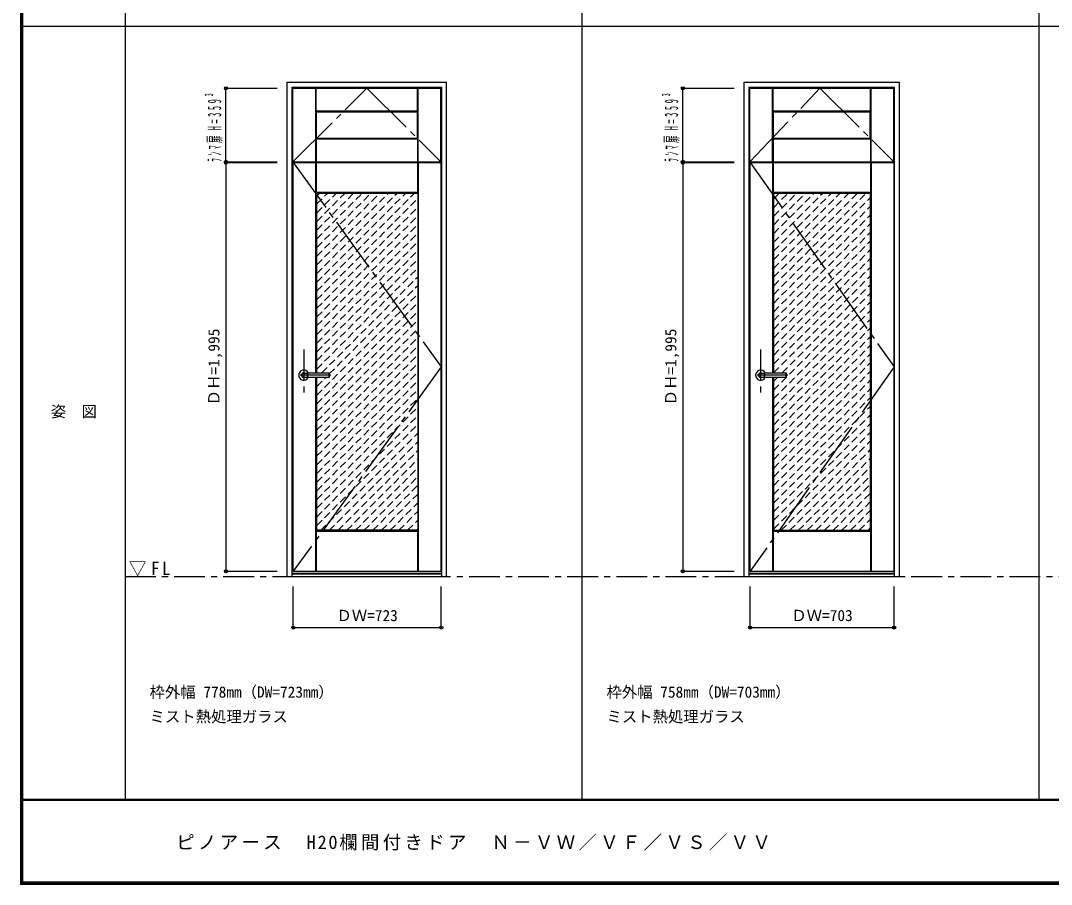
# Model space of a CAD drawing. Units: millimetres, scale not verified. Extents: x -6000 to 5700, y -4307 to 4175.
# Drawn here: x -6000 to -966, y -4205 to 12 of the extents above; entities that cross this region are included whole.
import ezdxf
from ezdxf.enums import TextEntityAlignment as Align

# ---------------------------------------------------------------- set-up
doc = ezdxf.new("R2010")
doc.units = ezdxf.units.MM
doc.header["$LTSCALE"] = 30
doc.header["$PDMODE"] = 32
doc.header["$PDSIZE"] = 15
for name, pattern in [('CHAIN1', [8, 5, -1, 1, -1]), ('CHAIN2', [12, 9, -1, 1, -1]), ('DASHED1', [1.8, 1.2, -0.6])]:
    doc.linetypes.add(name, pattern=pattern)
for name, color, linetype in [('0-1_通り芯', 4, 'CHAIN1'), ('0-2_扉', 3, 'Continuous'), ('0-3_仕上げ', 7, 'Continuous'), ('0-4_枠', 3, 'Continuous'), ('0-5_レバー', 3, 'Continuous'), ('0-7', 7, 'CHAIN2'), ('0-A_文字', 7, 'Continuous'), ('0-B_寸法', 4, 'Continuous'), ('0-C_ハッチ', 4, 'DASHED1'), ('F-1_枠', 6, 'Continuous'), ('F-A_文字', 7, 'Continuous')]:
    doc.layers.add(name, color=color, linetype=linetype)
doc.styles.add('ＭＳ ゴシック', font='')
doc.styles.get('ＭＳ ゴシック').set_extended_font_data('MS Gothic')

msp = doc.modelspace()

# ---------------------------------------------------------------- linework, layer by layer
at = {"layer": '0-1_通り芯'}
for p, q in [((-4617.4, -1593.75), (-4617.4, -1803.75)), ((-2385.8, -1593.75), (-2385.8, -1803.75)), ((-4484.9, -1718.75), (-4662.4, -1718.75)), ((-2253.3, -1718.75), (-2430.8, -1718.75))]:
    msp.add_line(p, q, dxfattribs=at)
at = {"layer": '0-1_通り芯', "color": 7}
msp.add_line((-5490, -2701.25), (3436.4, -2701.25), dxfattribs=at)
at = {"layer": '0-2_扉'}
for p, q in [((-4669.9, -677.25), (-4669.9, -318.25)), ((-4669.9, -318.25), (-3946.9, -318.25)), ((-2438.3, -677.25), (-2438.3, -318.25)), ((-2438.3, -318.25), (-1735.3, -318.25)), ((-3945.4, -2676.25), (-3945.4, -681.25)), ((-2436.8, -2676.25), (-2436.8, -681.25)), ((-2436.8, -681.25), (-1733.8, -681.25)), ((-1733.8, -2676.25), (-1733.8, -681.25)), ((-4668.4, -2676.25), (-3945.4, -2676.25)), ((-2436.8, -2676.25), (-1733.8, -2676.25))]:
    msp.add_line(p, q, dxfattribs=at)
for points in [[(-4669.9, -677.25), (-3946.9, -677.25), (-3946.9, -318.25)], [(-2438.3, -677.25), (-1735.3, -677.25), (-1735.3, -318.25)], [(-4668.4, -2676.25), (-4668.4, -681.25), (-3945.4, -681.25)]]:
    msp.add_lwpolyline(points, dxfattribs=at)
at = {"layer": '0-3_仕上げ'}
for p, q in [((-4558.9, -677.25), (-4558.9, -318.25)), ((-4557.4, -430.75), (-4557.4, -318.25)), ((-4555.9, -429.25), (-4555.9, -318.25)), ((-4060.9, -429.25), (-4060.9, -318.25)), ((-4059.4, -430.75), (-4059.4, -318.25)), ((-4057.9, -677.25), (-4057.9, -318.25)), ((-2327.3, -677.25), (-2327.3, -318.25)), ((-2325.8, -430.75), (-2325.8, -318.25)), ((-2324.3, -429.25), (-2324.3, -318.25)), ((-1849.3, -429.25), (-1849.3, -318.25)), ((-1847.8, -430.75), (-1847.8, -318.25)), ((-1846.3, -677.25), (-1846.3, -318.25)), ((-4060.9, -429.25), (-4555.9, -429.25)), ((-1849.3, -429.25), (-2324.3, -429.25)), ((-4557.4, -564.75), (-4557.4, -677.25)), ((-4555.9, -566.25), (-4555.9, -677.25)), ((-4060.9, -566.25), (-4555.9, -566.25)), ((-4060.9, -566.25), (-4060.9, -677.25)), ((-4059.4, -564.75), (-4059.4, -677.25)), ((-2325.8, -564.75), (-2325.8, -677.25)), ((-2324.3, -566.25), (-2324.3, -677.25)), ((-1849.3, -566.25), (-2324.3, -566.25)), ((-1849.3, -566.25), (-1849.3, -677.25)), ((-1847.8, -564.75), (-1847.8, -677.25)), ((-4557.4, -1707.25), (-4557.4, -681.25)), ((-4555.9, -828.75), (-4555.9, -681.25)), ((-4554.4, -827.25), (-4554.4, -681.25)), ((-4059.4, -827.25), (-4059.4, -681.25)), ((-4057.9, -828.75), (-4057.9, -681.25)), ((-4056.4, -2676.25), (-4056.4, -681.25)), ((-2325.8, -1707.25), (-2325.8, -681.25)), ((-2322.8, -827.25), (-2322.8, -681.25)), ((-1847.8, -827.25), (-1847.8, -681.25)), ((-1844.8, -2676.25), (-1844.8, -681.25)), ((-4554.4, -827.25), (-4555.9, -828.75)), ((-4553.4, -831.25), (-4555.9, -828.75)), ((-4059.4, -827.25), (-4554.4, -827.25)), ((-4060.4, -831.25), (-4057.9, -828.75)), ((-4059.4, -827.25), (-4057.9, -828.75)), ((-2322.8, -827.25), (-2324.3, -828.75)), ((-1847.8, -827.25), (-2322.8, -827.25)), ((-1847.8, -827.25), (-1846.3, -828.75)), ((-4557.4, -2676.25), (-4557.4, -1730.25)), ((-2325.8, -2676.25), (-2325.8, -1730.25)), ((-4553.4, -2476.25), (-4555.9, -2478.75)), ((-4555.9, -2676.25), (-4555.9, -2478.75)), ((-4554.4, -2480.25), (-4059.4, -2480.25)), ((-4060.4, -2476.25), (-4057.9, -2478.75)), ((-4059.4, -2480.25), (-4057.9, -2478.75)), ((-4059.4, -2676.25), (-4059.4, -2480.25)), ((-4057.9, -2676.25), (-4057.9, -2478.75)), ((-2321.8, -2476.25), (-2324.3, -2478.75)), ((-2322.8, -2480.25), (-2324.3, -2478.75)), ((-2324.3, -2676.25), (-2324.3, -2478.75)), ((-2322.8, -2676.25), (-2322.8, -2480.25)), ((-2322.8, -2480.25), (-1847.8, -2480.25)), ((-1848.8, -2476.25), (-1846.3, -2478.75)), ((-1847.8, -2480.25), (-1846.3, -2478.75)), ((-1847.8, -2676.25), (-1847.8, -2480.25)), ((-1846.3, -2676.25), (-1846.3, -2478.75))]:
    msp.add_line(p, q, dxfattribs=at)
at = {"layer": '0-3_仕上げ', "color": 3}
for p, q in [((-4554.9, -562.25), (-4554.9, -433.25)), ((-4554.9, -433.25), (-4061.9, -433.25)), ((-2323.3, -562.25), (-2323.3, -433.25)), ((-2323.3, -433.25), (-1850.3, -433.25)), ((-4060.4, -831.25), (-4553.4, -831.25)), ((-4553.4, -1707.25), (-4553.4, -831.25)), ((-4060.4, -831.25), (-4060.4, -2476.25)), ((-1848.8, -831.25), (-2321.8, -831.25)), ((-2321.8, -1707.25), (-2321.8, -831.25)), ((-1848.8, -2476.25), (-1848.8, -831.25)), ((-4553.4, -2476.25), (-4553.4, -1730.25)), ((-2321.8, -2476.25), (-2321.8, -1730.25)), ((-4060.4, -2476.25), (-4553.4, -2476.25)), ((-2321.8, -2476.25), (-1848.8, -2476.25))]:
    msp.add_line(p, q, dxfattribs=at)
at = {"layer": '0-3_仕上げ'}
for points in [[(-4555.9, -429.25), (-4557.4, -430.75), (-4554.9, -433.25)], [(-4060.9, -429.25), (-4059.4, -430.75), (-4061.9, -433.25)], [(-2324.3, -429.25), (-2325.8, -430.75), (-2323.3, -433.25)], [(-1849.3, -429.25), (-1847.8, -430.75), (-1850.3, -433.25)], [(-4555.9, -566.25), (-4557.4, -564.75), (-4554.9, -562.25)], [(-4060.9, -566.25), (-4059.4, -564.75), (-4061.9, -562.25)], [(-2324.3, -566.25), (-2325.8, -564.75), (-2323.3, -562.25)], [(-1849.3, -566.25), (-1847.8, -564.75), (-1850.3, -562.25)], [(-2321.8, -831.25), (-2324.3, -828.75), (-2324.3, -681.25)], [(-1848.8, -831.25), (-1846.3, -828.75), (-1846.3, -681.25)], [(-4554.4, -2676.25), (-4554.4, -2480.25), (-4555.9, -2478.75)]]:
    msp.add_lwpolyline(points, dxfattribs=at)
at = {"layer": '0-3_仕上げ', "color": 3}
for points in [[(-4554.9, -562.25), (-4061.9, -562.25), (-4061.9, -433.25)], [(-2323.3, -562.25), (-1850.3, -562.25), (-1850.3, -433.25)]]:
    msp.add_lwpolyline(points, dxfattribs=at)
at = {"layer": '0-4_枠'}
for p, q in [((-3919.4, -2701.25), (-3919.4, -289.25)), ((-2465.8, -2701.25), (-2465.8, -289.25)), ((-2465.8, -289.25), (-1707.8, -289.25)), ((-1707.8, -2701.25), (-1707.8, -289.25)), ((-3943.4, -2701.25), (-3943.4, -313.25)), ((-2441.8, -2701.25), (-2441.8, -313.25)), ((-2441.8, -313.25), (-1731.8, -313.25)), ((-1731.8, -2701.25), (-1731.8, -313.25)), ((-4697.4, -2701.25), (-3919.4, -2701.25)), ((-4673.4, -2686.25), (-3943.4, -2686.25)), ((-4673.4, -2689.25), (-3943.4, -2689.25)), ((-2465.8, -2701.25), (-1707.8, -2701.25)), ((-2441.8, -2686.25), (-1731.8, -2686.25)), ((-2441.8, -2689.25), (-1731.8, -2689.25))]:
    msp.add_line(p, q, dxfattribs=at)
for points in [[(-4697.4, -2701.25), (-4697.4, -289.25), (-3919.4, -289.25)], [(-4673.4, -2701.25), (-4673.4, -313.25), (-3943.4, -313.25)]]:
    msp.add_lwpolyline(points, dxfattribs=at)
at = {"layer": '0-5_レバー'}
for p, q in [((-4617.4, -1709.25), (-4598.4, -1709.25)), ((-4598.4, -1708.25), (-4597.4, -1707.25)), ((-4598.4, -1729.25), (-4598.4, -1708.25)), ((-4597.4, -1707.25), (-4493.4, -1707.25)), ((-4492.4, -1708.25), (-4493.4, -1707.25)), ((-4492.4, -1729.25), (-4492.4, -1708.25)), ((-2385.8, -1709.25), (-2366.8, -1709.25)), ((-2366.8, -1708.25), (-2365.8, -1707.25)), ((-2366.8, -1729.25), (-2366.8, -1708.25)), ((-2365.8, -1707.25), (-2261.8, -1707.25)), ((-2260.8, -1708.25), (-2261.8, -1707.25)), ((-2260.8, -1729.25), (-2260.8, -1708.25)), ((-4617.4, -1728.25), (-4598.4, -1728.25)), ((-4598.4, -1729.25), (-4597.4, -1730.25)), ((-4493.4, -1730.25), (-4597.4, -1730.25)), ((-4492.4, -1729.25), (-4493.4, -1730.25)), ((-2385.8, -1728.25), (-2366.8, -1728.25)), ((-2366.8, -1729.25), (-2365.8, -1730.25)), ((-2261.8, -1730.25), (-2365.8, -1730.25)), ((-2260.8, -1729.25), (-2261.8, -1730.25))]:
    msp.add_line(p, q, dxfattribs=at)
at = {"layer": '0-5_レバー', "color": 4}
for p, q in [((-4597.4, -1730.25), (-4597.4, -1707.25)), ((-4493.4, -1707.25), (-4493.4, -1730.25)), ((-2365.8, -1730.25), (-2365.8, -1707.25)), ((-2261.8, -1707.25), (-2261.8, -1730.25))]:
    msp.add_line(p, q, dxfattribs=at)
for centre, radius, start, end in [((-4617.4, -1718.75), 24.55, 27.93255, 332.06745), ((-4617.4, -1718.75), 11, 59.72736, 300.27264), ((-2385.8, -1718.75), 24.55, 27.93255, 332.06745), ((-2385.8, -1718.75), 11, 59.72736, 300.27264)]:
    msp.add_arc(centre, radius, start, end, dxfattribs=at)
at = {"layer": '0-5_レバー'}
for centre in [(-4617.4, -1718.75), (-2385.8, -1718.75)]:
    msp.add_arc(centre, 9.5, 90, 270, dxfattribs=at)
at = {"layer": '0-7'}
for p, q in [((-4668.4, -681.25), (-3945.4, -1678.75)), ((-2436.8, -681.25), (-1733.8, -1678.75)), ((-3945.4, -1678.75), (-4668.4, -2676.25)), ((-1733.8, -1678.75), (-2436.8, -2676.25))]:
    msp.add_line(p, q, dxfattribs=at)
for points in [[(-4669.9, -677.25), (-4308.4, -318.25), (-3946.9, -677.25)], [(-2438.3, -677.25), (-2096.8, -318.25), (-1735.3, -677.25)]]:
    msp.add_lwpolyline(points, dxfattribs=at)
at = {"layer": '0-B_寸法'}
for p, q in [((-4997.4, -677.25), (-4997.4, -318.25)), ((-4997.4, -318.25), (-4747.4, -318.25)), ((-2765.8, -677.25), (-2765.8, -318.25)), ((-2765.8, -318.25), (-2515.8, -318.25)), ((-4997.4, -677.25), (-4747.4, -677.25)), ((-4997.4, -681.25), (-4747.4, -681.25)), ((-4997.4, -681.25), (-4997.4, -2676.25)), ((-2765.8, -677.25), (-2515.8, -677.25)), ((-2765.8, -681.25), (-2515.8, -681.25)), ((-2765.8, -681.25), (-2765.8, -2676.25)), ((-4997.4, -2676.25), (-4747.4, -2676.25)), ((-2765.8, -2676.25), (-2515.8, -2676.25)), ((-4668.4, -2951.25), (-4668.4, -2751.25)), ((-3945.4, -2951.25), (-3945.4, -2751.25)), ((-2436.8, -2951.25), (-2436.8, -2751.25)), ((-1733.8, -2951.25), (-1733.8, -2751.25)), ((-4668.4, -2951.25), (-3945.4, -2951.25)), ((-2436.8, -2951.25), (-1733.8, -2951.25))]:
    msp.add_line(p, q, dxfattribs=at)
at = {"layer": '0-B_寸法', "color": 7}
for p in [(-4997.4, -318.25), (-2765.8, -318.25), (-4997.4, -677.25), (-4997.4, -681.25), (-2765.8, -677.25), (-2765.8, -681.25), (-4997.4, -2676.25), (-2765.8, -2676.25), (-4668.4, -2951.25), (-3945.4, -2951.25), (-2436.8, -2951.25), (-1733.8, -2951.25)]:
    msp.add_point(p, dxfattribs=at)
at = {"layer": '0-C_ハッチ'}
for p, q in [((-4553.4, -840.76), (-4543.89, -831.25)), ((-4553.4, -1307.45), (-4077.2, -831.25)), ((-4553.4, -1265.03), (-4119.62, -831.25)), ((-4553.4, -1222.6), (-4162.05, -831.25)), ((-4553.4, -1180.18), (-4204.47, -831.25)), ((-4553.4, -1137.75), (-4246.9, -831.25)), ((-4553.4, -1095.32), (-4289.33, -831.25)), ((-4553.4, -1052.9), (-4331.75, -831.25)), ((-4553.4, -1010.47), (-4374.18, -831.25)), ((-4553.4, -968.04), (-4416.61, -831.25)), ((-4553.4, -925.62), (-4459.03, -831.25)), ((-4553.4, -883.19), (-4501.46, -831.25)), ((-2321.8, -857.76), (-2295.29, -831.25)), ((-2321.8, -1282.03), (-1871.02, -831.25)), ((-2321.8, -1239.6), (-1913.45, -831.25)), ((-2321.8, -1197.17), (-1955.88, -831.25)), ((-2321.8, -1154.75), (-1998.3, -831.25)), ((-2321.8, -1112.32), (-2040.73, -831.25)), ((-2321.8, -1069.9), (-2083.15, -831.25)), ((-2321.8, -1027.47), (-2125.58, -831.25)), ((-2321.8, -985.04), (-2168.01, -831.25)), ((-2321.8, -942.62), (-2210.43, -831.25)), ((-2321.8, -900.19), (-2252.86, -831.25)), ((-2321.8, -1324.45), (-1848.8, -851.45)), ((-4553.4, -1349.88), (-4060.4, -856.88)), ((-4553.4, -1392.31), (-4060.4, -899.31)), ((-2321.8, -1366.88), (-1848.8, -893.88)), ((-4553.4, -1434.73), (-4060.4, -941.73)), ((-2321.8, -1409.31), (-1848.8, -936.31)), ((-4553.4, -1477.16), (-4060.4, -984.16)), ((-2321.8, -1451.73), (-1848.8, -978.73)), ((-4553.4, -1519.59), (-4060.4, -1026.59)), ((-2321.8, -1494.16), (-1848.8, -1021.16)), ((-4553.4, -1562.01), (-4060.4, -1069.01)), ((-2321.8, -1536.59), (-1848.8, -1063.59)), ((-2321.8, -1579.01), (-1848.8, -1106.01)), ((-4553.4, -1604.44), (-4060.4, -1111.44)), ((-4553.4, -1646.87), (-4060.4, -1153.87)), ((-2321.8, -1621.44), (-1848.8, -1148.44)), ((-4553.4, -1689.29), (-4060.4, -1196.29)), ((-2321.8, -1663.87), (-1848.8, -1190.87)), ((-4528.93, -1707.25), (-4060.4, -1238.72)), ((-2321.8, -1706.29), (-1848.8, -1233.29)), ((-4492.4, -1713.15), (-4060.4, -1281.15)), ((-2280.33, -1707.25), (-1848.8, -1275.72)), ((-4553.4, -1816.57), (-4060.4, -1323.57)), ((-2321.8, -1791.14), (-1848.8, -1318.14)), ((-4553.4, -1859), (-4060.4, -1366)), ((-4553.4, -1901.42), (-4060.4, -1408.42)), ((-2321.8, -1833.57), (-1848.8, -1360.57)), ((-2321.8, -1876), (-1848.8, -1403)), ((-4553.4, -1943.85), (-4060.4, -1450.85)), ((-2321.8, -1918.42), (-1848.8, -1445.42)), ((-4553.4, -1986.28), (-4060.4, -1493.28)), ((-2321.8, -1960.85), (-1848.8, -1487.85)), ((-4553.4, -2028.7), (-4060.4, -1535.7)), ((-2321.8, -2003.28), (-1848.8, -1530.28)), ((-4553.4, -2071.13), (-4060.4, -1578.13)), ((-2321.8, -2045.7), (-1848.8, -1572.7)), ((-4553.4, -2113.56), (-4060.4, -1620.56)), ((-2321.8, -2088.13), (-1848.8, -1615.13)), ((-2321.8, -2130.56), (-1848.8, -1657.56)), ((-4553.4, -2155.98), (-4060.4, -1662.98)), ((-4553.4, -2198.41), (-4060.4, -1705.41)), ((-2321.8, -2172.98), (-1848.8, -1699.98)), ((-4553.4, -1774.15), (-4509.5, -1730.25)), ((-4553.4, -1731.72), (-4551.93, -1730.25)), ((-4553.4, -2240.84), (-4060.4, -1747.84)), ((-2321.8, -1748.72), (-2303.33, -1730.25)), ((-2321.8, -2215.41), (-1848.8, -1742.41)), ((-4553.4, -2283.26), (-4060.4, -1790.26)), ((-2321.8, -2257.83), (-1848.8, -1784.83)), ((-4553.4, -2325.69), (-4060.4, -1832.69)), ((-2321.8, -2300.26), (-1848.8, -1827.26)), ((-4553.4, -2368.11), (-4060.4, -1875.11)), ((-2321.8, -2342.69), (-1848.8, -1869.69)), ((-2321.8, -2385.11), (-1848.8, -1912.11)), ((-4553.4, -2410.54), (-4060.4, -1917.54)), ((-4553.4, -2452.97), (-4060.4, -1959.97)), ((-2321.8, -2427.54), (-1848.8, -1954.54)), ((-4534.26, -2476.25), (-4060.4, -2002.39)), ((-2321.8, -2469.97), (-1848.8, -1996.97)), ((-4491.83, -2476.25), (-4060.4, -2044.82)), ((-2285.66, -2476.25), (-1848.8, -2039.39)), ((-4449.4, -2476.25), (-4060.4, -2087.25)), ((-2243.23, -2476.25), (-1848.8, -2081.82)), ((-4406.98, -2476.25), (-4060.4, -2129.67)), ((-2200.8, -2476.25), (-1848.8, -2124.25)), ((-4364.55, -2476.25), (-4060.4, -2172.1)), ((-4322.12, -2476.25), (-4060.4, -2214.53)), ((-2158.38, -2476.25), (-1848.8, -2166.67)), ((-2115.95, -2476.25), (-1848.8, -2209.1)), ((-4279.7, -2476.25), (-4060.4, -2256.95)), ((-2073.52, -2476.25), (-1848.8, -2251.53)), ((-4237.27, -2476.25), (-4060.4, -2299.38)), ((-2031.1, -2476.25), (-1848.8, -2293.95)), ((-4194.84, -2476.25), (-4060.4, -2341.81)), ((-1988.67, -2476.25), (-1848.8, -2336.38)), ((-4152.42, -2476.25), (-4060.4, -2384.23)), ((-1946.25, -2476.25), (-1848.8, -2378.8)), ((-4109.99, -2476.25), (-4060.4, -2426.66)), ((-1903.82, -2476.25), (-1848.8, -2421.23)), ((-1861.39, -2476.25), (-1848.8, -2463.66)), ((-4067.57, -2476.25), (-4060.4, -2469.08))]:
    msp.add_line(p, q, dxfattribs=at)
at = {"layer": 'F-1_枠'}
for p, q in [((-6000, 4175), (-6000, -4205)), ((-5995, 4175), (-5995, -4205)), ((-5990, 4175), (-5990, -4205)), ((-5490, 4175), (-5490, -3790)), ((-3258.4, 4175), (-3258.4, -3790)), ((-1026.8, 4175), (-1026.8, -3790)), ((-6000, -15.5), (5700, -15.5)), ((5700, -3790), (-6000, -3790)), ((5700, -3795), (-6000, -3795)), ((5700, -4195), (-6000, -4195)), ((5700, -4200), (-6000, -4200)), ((5700, -4205), (-6000, -4205))]:
    msp.add_line(p, q, dxfattribs=at)

# ---------------------------------------------------------------- texts
at = {"layer": '0-A_文字', "style": 'ＭＳ ゴシック'}
for s, p in [('枠外幅 778mm（DW=723mm）', (-5370, -3310)), ('枠外幅 758mm（DW=703mm）', (-3138.4, -3310)), ('ミスト熱処理ガラス', (-5370, -3430)), ('ミスト熱処理ガラス', (-3138.4, -3430))]:
    msp.add_text(s, height=54.99, dxfattribs=at).set_placement(p, align=Align.BOTTOM_LEFT)
at = {"layer": '0-A_文字', "insert": (-5471.25, -2701.25), "char_height": 65.98, "attachment_point": 7, "style": 'ＭＳ ゴシック'}
msp.add_mtext('\\T1.26;\\W0.95;▽FL', dxfattribs=at)
at = {"layer": '0-B_寸法', "color": 7, "style": 'ＭＳ ゴシック'}
for p in [(-5012.4, -1866.25), (-2780.8, -1866.25)]:
    msp.add_text('ＤＨ=1,995', height=54.99, rotation=90, dxfattribs=at).set_placement(p, align=Align.BOTTOM_LEFT)
for s, p in [('ＤＷ=723', (-4457.4, -2936.25)), ('ＤＷ=703', (-2235.8, -2936.25))]:
    msp.add_text(s, height=54.99, dxfattribs=at).set_placement(p, align=Align.BOTTOM_LEFT)
at = {"layer": '0-B_寸法', "color": 7, "char_height": 65.98, "attachment_point": 7, "rotation": 90, "style": 'ＭＳ ゴシック'}
for insert in [(-5012.4, -677.75), (-2780.8, -677.75)]:
    msp.add_mtext('\\T1.67;\\W0.4;ﾗﾝﾏ扉H=359³', dxfattribs=dict(at, insert=insert))
at = {"layer": 'F-A_文字', "style": 'ＭＳ ゴシック'}
msp.add_text('姿\u3000図', height=54.99, dxfattribs=at).set_placement((-5852.5, -1940.25), align=Align.BOTTOM_LEFT)
at = {"layer": 'F-A_文字', "insert": (-5240, -4040), "char_height": 65.98, "attachment_point": 7, "style": 'ＭＳ ゴシック'}
msp.add_mtext('\\T1.18;ピノアース\u3000H20欄間付きドア\u3000Ｎ－ＶＷ／ＶＦ／ＶＳ／ＶＶ', dxfattribs=at)

doc.saveas('drawing.dxf')
